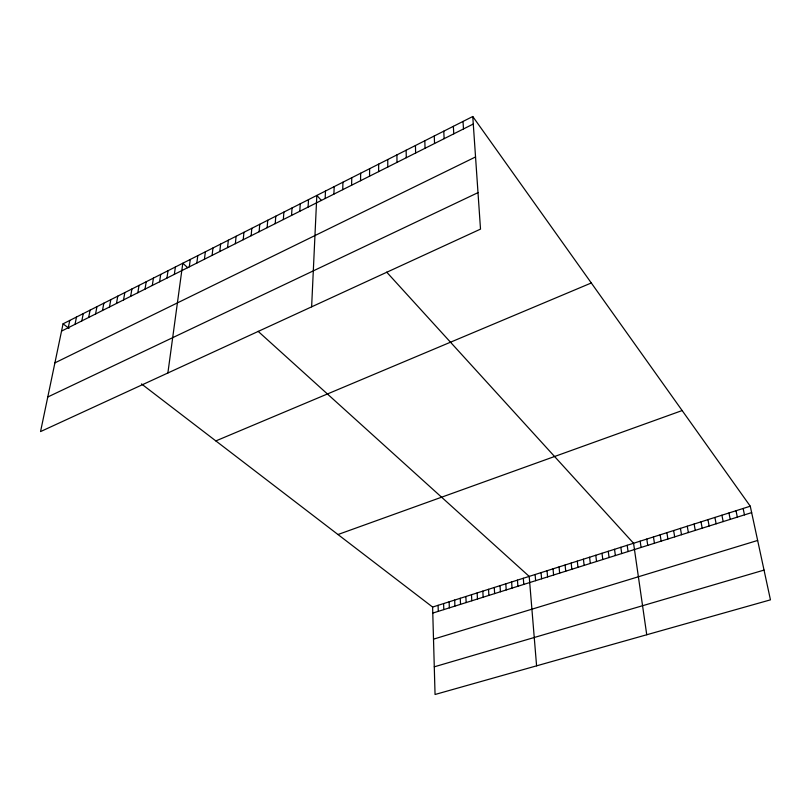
<?xml version="1.0" encoding="UTF-8"?>
<svg xmlns="http://www.w3.org/2000/svg" width="811" height="811" viewBox="0 0 811 811"><rect width="100%" height="100%" fill="white"/><g stroke="black" fill="none" stroke-linecap="round" stroke-linejoin="round"><path stroke-width="1.22" d="M378.636 171.618L378.656 164.136M369.552 176.19L369.623 168.698M360.55 180.721L360.662 173.24M351.599 185.212L351.771 177.741M342.729 189.683L342.941 182.201M333.909 194.113L334.173 186.642M325.17 198.513L325.464 191.041M311.627 306.832L316.827 195.421L321.45 200.489M308.109 207.089L308.504 199.628M299.806 211.266L300.232 203.814M291.555 215.422L292.031 207.971M283.353 219.538L283.87 212.097M275.223 223.633L275.781 216.192M267.133 227.698L267.731 220.257M259.114 231.733L259.753 224.302M251.136 235.748L251.815 228.317M243.229 239.721L243.939 232.301M235.362 243.675L236.113 236.265M227.556 247.608L228.347 240.188M219.801 251.511L220.622 244.101M212.097 255.384L212.958 247.973M204.443 259.226L205.345 251.836M196.84 263.048L197.783 255.658M189.298 266.849L190.261 259.459M167.877 372.989L182.799 263.24L187.757 267.721M174.345 274.371L175.389 266.991M166.944 278.092L168.019 270.722M159.595 281.782L160.7 274.422M152.296 285.462L153.431 278.102M145.037 289.111L146.203 281.752M137.829 292.73L139.036 285.391M130.672 296.339L131.899 288.99M123.556 299.918L124.823 292.578M116.49 303.466L117.777 296.137M109.465 307.004L110.793 299.675M102.49 310.512L103.838 303.192M95.556 313.999L96.935 306.69M88.673 317.456L90.082 310.157M81.82 320.903L83.259 313.604M75.028 324.319L76.487 317.03M68.266 327.725L69.756 320.436M63.065 323.822L40.55 431.584L480.507 229.118L472.762 116.51L63.065 323.822L69.016 328.384M61.545 331.101L473.279 124.022M54.915 362.862L475.54 156.959M47.778 396.995L477.993 192.643M215.838 440.92L591.3 282.978M337.974 534.53L682.152 410.548M432.608 607.064L750.266 506.206L770.45 599.846L435.051 694.49L432.608 607.064L141.479 383.917M432.77 613.086L751.655 512.613M433.5 639.159L757.646 540.45M434.28 666.824L764.043 570.092M258.101 331.314L529.198 576.398L536.588 665.831M386.685 272.131L633.563 543.258L646.742 634.749M472.762 116.51L750.266 506.206M743.129 508.477L744.478 514.873M736.013 510.727L737.341 517.124M728.947 512.978L730.235 519.364M721.912 515.208L723.169 521.595M714.907 517.438L716.143 523.805M707.942 519.648L709.149 526.004M701.008 521.848L702.184 528.204M694.115 524.038L695.26 530.384M687.252 526.217L688.377 532.553M680.429 528.387L681.514 534.713M673.627 530.536L674.691 536.862M666.875 532.685L667.909 539.001M660.144 534.824L661.158 541.13M653.453 536.943L654.436 543.248M646.783 539.062L647.746 545.357M640.163 541.17L641.085 547.455M627.187 545.286L628.069 551.551M620.851 547.293L621.702 553.558M614.535 549.3L615.367 555.555M608.26 551.298L609.061 557.542M602.005 553.284L602.786 559.519M595.781 555.261L596.541 561.486M589.587 557.228L590.317 563.442M583.423 559.184L584.133 565.399M577.28 561.131L577.969 567.335M571.177 563.067L571.836 569.271M565.095 565.003L565.733 571.197M559.043 566.919L559.661 573.103M553.021 568.835L553.609 575.009M547.019 570.741L547.597 576.905M541.049 572.637L541.606 578.801M535.108 574.523L535.635 580.676M523.308 578.263L523.794 584.407M517.448 580.129L517.905 586.262M511.609 581.984L512.055 588.107M505.8 583.829L506.226 589.942M500.022 585.664L500.417 591.766M494.264 587.488L494.639 593.591M463.02 121.437L463.486 128.949M488.526 589.313L488.891 595.406M482.829 591.118L483.163 597.21M453.359 126.334L453.765 133.835M477.142 592.922L477.466 599.005M471.495 594.716L471.789 600.789M465.859 596.501L466.143 602.573M443.779 131.179L444.124 138.681M460.263 598.285L460.526 604.337M454.677 600.059L454.92 606.101M434.26 135.995L434.554 143.496M449.122 601.823L449.345 607.865M443.597 603.577L443.799 609.608M424.812 140.769L425.055 148.271M438.092 605.32L438.275 611.352M415.445 145.514L415.627 153.015M406.139 150.228L406.281 157.719M396.914 154.891L396.995 162.382M387.749 159.534L387.78 167.025"/></g></svg>
